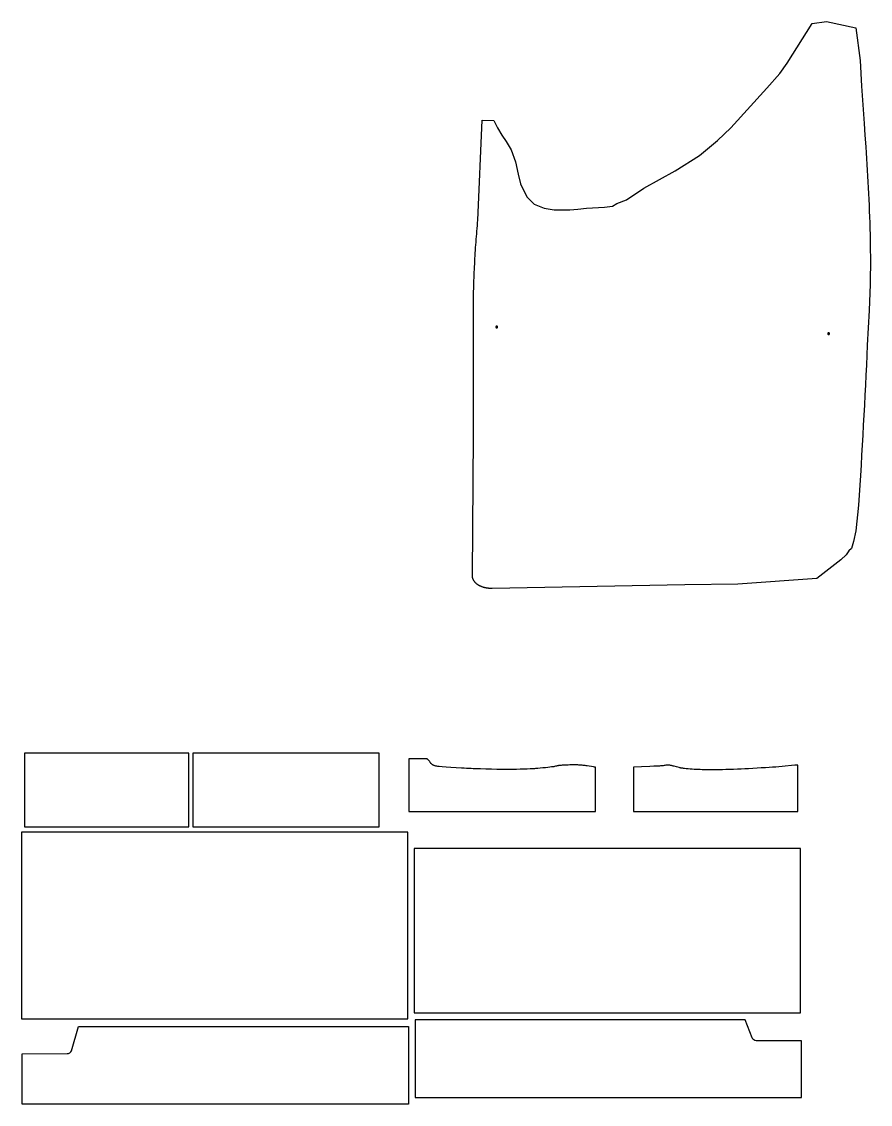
# Model space of a CAD drawing. Extents: x 0 to 7792, y 0 to 7086.
# Drawn here: x 307 to 2219, y 368 to 2807 of the extents above; entities that cross this region are included whole.
import ezdxf

# ---------------------------------------------------------------- set-up
doc = ezdxf.new("R2010")
doc.units = 0
doc.layers.add('Default_Layer', color=1, linetype='CONTINUOUS')

msp = doc.modelspace()

# ---------------------------------------------------------------- linework, layer by layer
at = {"layer": 'Default_Layer'}
for points in [[(2186.6, 2792.6), (2196.4, 2719.2), (2199.2, 2661.1), (2205.3, 2577.1), (2207.1, 2550.8), (2208.9, 2524.6), (2209.8, 2511.4), (2210.6, 2498.3), (2211.5, 2485.2), (2212.3, 2472), (2213, 2458.9), (2213.8, 2445.7), (2214.5, 2432.6), (2215.2, 2419.4), (2215.8, 2406.3), (2216.4, 2393.1), (2216.9, 2380), (2217.4, 2366.8), (2217.9, 2353.7), (2218.3, 2340.5), (2218.6, 2327.4), (2218.8, 2320.8), (2218.9, 2314.2), (2219, 2307.6), (2219.1, 2301), (2219.2, 2294.5), (2219.2, 2287.9), (2219.3, 2281.3), (2219.3, 2274.7), (2219.3, 2268.1), (2219.3, 2261.6), (2219.3, 2255), (2219.3, 2248.4), (2219.2, 2241.8), (2219.1, 2235.2), (2219, 2228.7), (2218.9, 2222.1), (2218.7, 2215.5), (2218.6, 2208.9), (2218.4, 2202.3), (2218.2, 2195.7), (2217.9, 2189.2), (2217.7, 2182.6), (2217.4, 2176), (2217.1, 2169.4), (2216.8, 2162.8), (2216.4, 2156.3), (2212.5, 2078), (2211.4, 2055.5), (2210.4, 2032.9), (2209.3, 2010.4), (2208.1, 1987.9), (2207, 1965.3), (2205.8, 1942.8), (2204.6, 1920.2), (2203.4, 1897.7), (2202.2, 1875.2), (2200.9, 1852.6), (2199.7, 1830.1), (2198.4, 1807.6), (2197, 1785), (2195.7, 1762.5), (2194.3, 1740), (2192.9, 1717.5), (2186.7, 1660), (2181.3, 1636), (2176.6, 1620.4), (2171, 1615), (2164.6, 1605.8), (2153.1, 1594.6), (2098.8, 1552.5), (1921, 1539.8), (1801.2, 1538.5), (1367.3, 1530.2), (1366.2, 1530.2), (1365.2, 1530.2), (1364.2, 1530.2), (1363.1, 1530.2), (1362.1, 1530.3), (1361, 1530.4), (1360, 1530.4), (1359, 1530.6), (1357.9, 1530.7), (1356.9, 1530.8), (1355.9, 1531), (1354.9, 1531.1), (1353.9, 1531.3), (1352.9, 1531.5), (1351.9, 1531.7), (1350.9, 1531.9), (1349.9, 1532.2), (1349, 1532.5), (1348, 1532.7), (1347.1, 1533), (1346.1, 1533.3), (1345.2, 1533.6), (1344.3, 1534), (1343.4, 1534.3), (1342.5, 1534.7), (1341.6, 1535.1), (1340.7, 1535.5), (1339.9, 1535.9), (1339.1, 1536.3), (1338.2, 1536.7), (1337.4, 1537.2), (1336.6, 1537.7), (1335.9, 1538.1), (1335.1, 1538.6), (1334.4, 1539.1), (1333.7, 1539.7), (1333, 1540.2), (1332.3, 1540.8), (1331.6, 1541.3), (1331, 1541.9), (1330.4, 1542.5), (1329.8, 1543.1), (1329.2, 1543.7), (1328.6, 1544.3), (1328.1, 1545), (1327.6, 1545.6), (1327.1, 1546.3), (1326.6, 1547), (1326.2, 1547.7), (1325.8, 1548.4), (1325.4, 1549.1), (1325, 1549.8), (1324.7, 1550.6), (1324.4, 1551.3), (1324.1, 1552.1), (1323.8, 1552.9), (1323.6, 1553.7), (1323.4, 1554.5), (1323.3, 1555.3), (1323.1, 1556.1), (1323, 1557), (1322.9, 1557.8), (1322.9, 1558.7), (1322.9, 1559.6), (1325.4, 1875.1), (1325.4, 1910.9), (1325.4, 1946.8), (1325.4, 1982.7), (1325.4, 2018.6), (1325.3, 2054.5), (1325.2, 2090.3), (1325.1, 2126.2), (1325, 2162.1), (1325, 2168.3), (1325.1, 2174.5), (1325.2, 2180.7), (1325.3, 2186.8), (1325.4, 2193), (1325.6, 2199.2), (1325.8, 2205.4), (1325.9, 2211.6), (1326.1, 2217.7), (1326.3, 2223.9), (1326.6, 2230.1), (1326.8, 2236.3), (1327.1, 2242.5), (1327.4, 2248.6), (1327.7, 2254.8), (1328, 2261), (1328.3, 2267.2), (1328.6, 2273.3), (1329, 2279.5), (1329.4, 2285.7), (1329.8, 2291.9), (1330.2, 2298), (1330.6, 2304.2), (1331, 2310.4), (1331.5, 2316.5), (1332, 2322.7), (1332.5, 2328.9), (1333, 2335), (1333.5, 2341.2), (1334.1, 2347.4), (1334.6, 2353.5), (1335.2, 2359.7), (1344.7, 2584.5), (1371.1, 2584), (1379.6, 2567.4), (1389.3, 2551.2), (1398.8, 2536.6), (1410.3, 2518.2), (1419.7, 2491), (1425.6, 2462.9), (1431.5, 2441.1), (1445.8, 2412.2), (1461.9, 2395.7), (1484.5, 2386.3), (1506.7, 2383.2), (1542.4, 2382.6), (1560.2, 2384.7), (1579.6, 2386.8), (1620.3, 2388.6), (1638.4, 2391.5), (1648.2, 2396.9), (1670, 2405.7), (1709, 2431.5), (1780, 2470.8), (1834.3, 2505.6), (1875.3, 2538.9), (1905, 2567.8), (1986, 2656.7), (2015.3, 2689.8), (2031.9, 2712.9), (2088.6, 2802.3), (2120.8, 2806.7), (2186.6, 2792.6), (2186.6, 2792.6)], [(1375.7, 2119), (1375.8, 2118.8), (1375.8, 2118.6), (1375.8, 2118.4), (1375.9, 2118.3), (1376, 2118.1), (1376.1, 2117.9), (1376.2, 2117.8), (1376.3, 2117.6), (1376.5, 2117.5), (1376.6, 2117.4), (1376.8, 2117.3), (1377, 2117.2), (1377.1, 2117.1), (1377.3, 2117.1), (1377.5, 2117), (1377.7, 2117), (1377.9, 2117), (1378.1, 2117.1), (1378.3, 2117.1), (1378.5, 2117.2), (1378.7, 2117.3), (1378.9, 2117.4), (1379, 2117.5), (1379.2, 2117.6), (1379.3, 2117.8), (1379.4, 2117.9), (1379.5, 2118.1), (1379.6, 2118.3), (1379.7, 2118.4), (1379.7, 2118.6), (1379.7, 2118.8), (1379.7, 2119), (1379.7, 2119.2), (1379.7, 2119.4), (1379.7, 2119.6), (1379.6, 2119.8), (1379.5, 2120), (1379.4, 2120.2), (1379.3, 2120.3), (1379.2, 2120.5), (1379, 2120.6), (1378.9, 2120.7), (1378.7, 2120.8), (1378.5, 2120.9), (1378.3, 2120.9), (1378.1, 2121), (1377.9, 2121), (1377.7, 2121), (1377.5, 2121), (1377.3, 2121), (1377.1, 2120.9), (1377, 2120.9), (1376.8, 2120.8), (1376.6, 2120.7), (1376.5, 2120.6), (1376.3, 2120.5), (1376.2, 2120.3), (1376.1, 2120.2), (1376, 2120), (1375.9, 2119.8), (1375.8, 2119.6), (1375.8, 2119.4), (1375.8, 2119.2), (1375.7, 2119)], [(2123.3, 2104), (2123.3, 2103.8), (2123.3, 2103.6), (2123.3, 2103.4), (2123.4, 2103.3), (2123.5, 2103.1), (2123.6, 2102.9), (2123.7, 2102.8), (2123.8, 2102.6), (2124, 2102.5), (2124.1, 2102.4), (2124.3, 2102.3), (2124.5, 2102.2), (2124.7, 2102.1), (2124.9, 2102.1), (2125, 2102), (2125.3, 2102), (2125.5, 2102), (2125.7, 2102.1), (2125.8, 2102.1), (2126, 2102.2), (2126.2, 2102.3), (2126.4, 2102.4), (2126.5, 2102.5), (2126.7, 2102.6), (2126.8, 2102.8), (2126.9, 2102.9), (2127, 2103.1), (2127.1, 2103.3), (2127.2, 2103.4), (2127.2, 2103.6), (2127.2, 2103.8), (2127.3, 2104), (2127.2, 2104.2), (2127.2, 2104.4), (2127.2, 2104.6), (2127.1, 2104.8), (2127, 2105), (2126.9, 2105.2), (2126.8, 2105.3), (2126.7, 2105.5), (2126.5, 2105.6), (2126.4, 2105.7), (2126.2, 2105.8), (2126, 2105.9), (2125.8, 2105.9), (2125.7, 2106), (2125.5, 2106), (2125.3, 2106), (2125, 2106), (2124.9, 2106), (2124.7, 2105.9), (2124.5, 2105.9), (2124.3, 2105.8), (2124.1, 2105.7), (2124, 2105.6), (2123.8, 2105.5), (2123.7, 2105.3), (2123.6, 2105.2), (2123.5, 2105), (2123.4, 2104.8), (2123.3, 2104.6), (2123.3, 2104.4), (2123.3, 2104.2), (2123.3, 2104)], [(683.9, 993.1), (683.9, 1159.1), (313.9, 1159.1), (313.9, 993.1), (683.9, 993.1)], [(1113.1, 1159.6), (693.1, 1159.6), (693.1, 993.6), (1113.1, 993.6), (1113.1, 1159.6)], [(1180, 1027.6), (1600, 1027.6), (1600, 1127.6), (1597.7, 1127.9), (1595.4, 1128.3), (1590.8, 1129), (1586.1, 1129.7), (1581.5, 1130.5), (1579.2, 1130.8), (1576.9, 1131.2), (1574.6, 1131.5), (1572.3, 1131.8), (1570, 1132), (1567.7, 1132.3), (1565.3, 1132.4), (1563, 1132.6), (1560.5, 1132.7), (1557.8, 1132.8), (1554.9, 1132.8), (1551.8, 1132.8), (1548.6, 1132.8), (1545.4, 1132.7), (1542.1, 1132.7), (1538.9, 1132.6), (1535.7, 1132.5), (1532.7, 1132.3), (1529.9, 1132.2), (1527.2, 1132.1), (1524.9, 1132), (1522.9, 1131.8), (1521.2, 1131.7), (1520, 1131.6), (1519, 1131.5), (1518, 1131.3), (1517, 1131.2), (1516, 1131), (1514, 1130.6), (1512, 1130.2), (1510, 1129.7), (1508, 1129.3), (1506, 1128.9), (1505, 1128.8), (1504, 1128.6), (1501.3, 1128.2), (1497.5, 1127.8), (1492.7, 1127.2), (1487.4, 1126.6), (1481.7, 1126.1), (1475.8, 1125.5), (1470.2, 1125), (1467.5, 1124.8), (1465, 1124.6), (1462.4, 1124.4), (1459.6, 1124.3), (1453.2, 1123.9), (1446, 1123.6), (1438.4, 1123.3), (1430.4, 1123), (1422.4, 1122.8), (1418.4, 1122.7), (1414.5, 1122.7), (1410.7, 1122.6), (1407, 1122.6), (1403.1, 1122.6), (1398.7, 1122.6), (1393.9, 1122.6), (1388.8, 1122.7), (1377.6, 1122.9), (1365.6, 1123.1), (1353.4, 1123.4), (1341.4, 1123.8), (1335.7, 1124), (1330.1, 1124.2), (1324.9, 1124.4), (1320, 1124.6), (1315.1, 1124.8), (1309.7, 1125.1), (1304, 1125.4), (1298.1, 1125.8), (1286.1, 1126.6), (1274.3, 1127.4), (1263.5, 1128.1), (1254.5, 1128.8), (1248.1, 1129.3), (1246.1, 1129.5), (1245, 1129.6), (1242.6, 1130), (1241.4, 1130.2), (1240.2, 1130.4), (1239, 1130.7), (1237.9, 1130.9), (1236.9, 1131.3), (1236.4, 1131.4), (1236, 1131.6), (1235.2, 1132), (1234.4, 1132.4), (1233.6, 1132.8), (1232.8, 1133.3), (1232.1, 1133.8), (1231.4, 1134.4), (1230.7, 1135), (1230, 1135.6), (1229.7, 1135.9), (1229.3, 1136.3), (1229, 1136.7), (1228.7, 1137.2), (1228, 1138.1), (1227.4, 1139.1), (1226.8, 1140.1), (1226.2, 1141.1), (1225.9, 1141.5), (1225.6, 1141.9), (1225.3, 1142.3), (1225, 1142.6), (1223.9, 1143.8), (1223.3, 1144.4), (1222.7, 1144.9), (1222.1, 1145.4), (1221.8, 1145.7), (1221.4, 1145.9), (1221.1, 1146.1), (1220.7, 1146.3), (1220.4, 1146.5), (1220, 1146.6), (1219.7, 1146.7), (1219.4, 1146.7), (1218.9, 1146.8), (1218.2, 1146.8), (1216.7, 1146.9), (1214.8, 1146.9), (1212.5, 1146.9), (1210, 1146.9), (1204.2, 1146.9), (1191.6, 1146.7), (1185.5, 1146.6), (1180, 1146.6), (1180, 1027.6)], [(1686, 1027.6), (2056, 1027.6), (2056, 1132.6), (2048.9, 1132), (2041.8, 1131.3), (2027.5, 1130), (2020.4, 1129.3), (2013.3, 1128.7), (2006.1, 1128.1), (1999, 1127.6), (1991.3, 1127.1), (1982.8, 1126.5), (1973.6, 1126), (1964.1, 1125.4), (1954.5, 1124.9), (1945.1, 1124.4), (1936.2, 1124), (1928, 1123.6), (1919.9, 1123.3), (1911.4, 1122.9), (1902.7, 1122.6), (1894.1, 1122.3), (1885.9, 1122), (1878.3, 1121.8), (1871.6, 1121.7), (1868.6, 1121.6), (1866, 1121.6), (1861, 1121.6), (1856, 1121.6), (1850.9, 1121.7), (1845.8, 1121.8), (1840.8, 1122), (1835.9, 1122.2), (1831.3, 1122.4), (1827, 1122.6), (1822.7, 1122.9), (1818.1, 1123.2), (1813.5, 1123.5), (1808.9, 1123.9), (1804.5, 1124.3), (1800.5, 1124.7), (1798.6, 1125), (1796.9, 1125.2), (1795.4, 1125.4), (1794, 1125.6), (1792.7, 1125.8), (1791.3, 1126.1), (1789.9, 1126.4), (1788.5, 1126.8), (1785.6, 1127.5), (1782.7, 1128.2), (1777.6, 1129.7), (1775.5, 1130.2), (1774, 1130.6), (1772.8, 1130.9), (1771.5, 1131.2), (1770.3, 1131.5), (1769, 1131.8), (1767.8, 1132.1), (1766.5, 1132.3), (1765.9, 1132.4), (1765.3, 1132.5), (1764.6, 1132.6), (1764, 1132.6), (1763.3, 1132.6), (1762.6, 1132.6), (1761.7, 1132.5), (1760.8, 1132.4), (1758.9, 1132.1), (1756.7, 1131.8), (1754.5, 1131.5), (1752.3, 1131.1), (1750.1, 1130.8), (1749, 1130.7), (1748, 1130.6), (1746.6, 1130.5), (1744.6, 1130.4), (1739, 1130.1), (1731.5, 1129.7), (1722.7, 1129.3), (1703.7, 1128.4), (1686, 1127.6), (1686, 1027.6)], [(307.5, 561.1), (1177.5, 561.1), (1177.5, 981.1), (307.5, 981.1), (307.5, 561.1)], [(1191.7, 574.8), (2061.7, 574.8), (2061.7, 944.8), (1191.7, 944.8), (1191.7, 574.8)]]:
    msp.add_lwpolyline(points, close=True, dxfattribs=at)
for points in [[(1178.9, 368.5), (308.9, 368.5), (308.4, 482.6), (410.2, 482.7, 0.309733), (419.5, 489.1), (435.8, 543.5), (1178.9, 543.5), (1178.9, 368.5)], [(1194, 384), (2064, 384), (2064, 511.8), (1962.2, 511.8, -0.309733), (1952.9, 518.2), (1937.2, 559), (1194, 559), (1194, 384)]]:
    msp.add_lwpolyline(points, format="xyb", close=True, dxfattribs=at)

doc.saveas('drawing.dxf')
